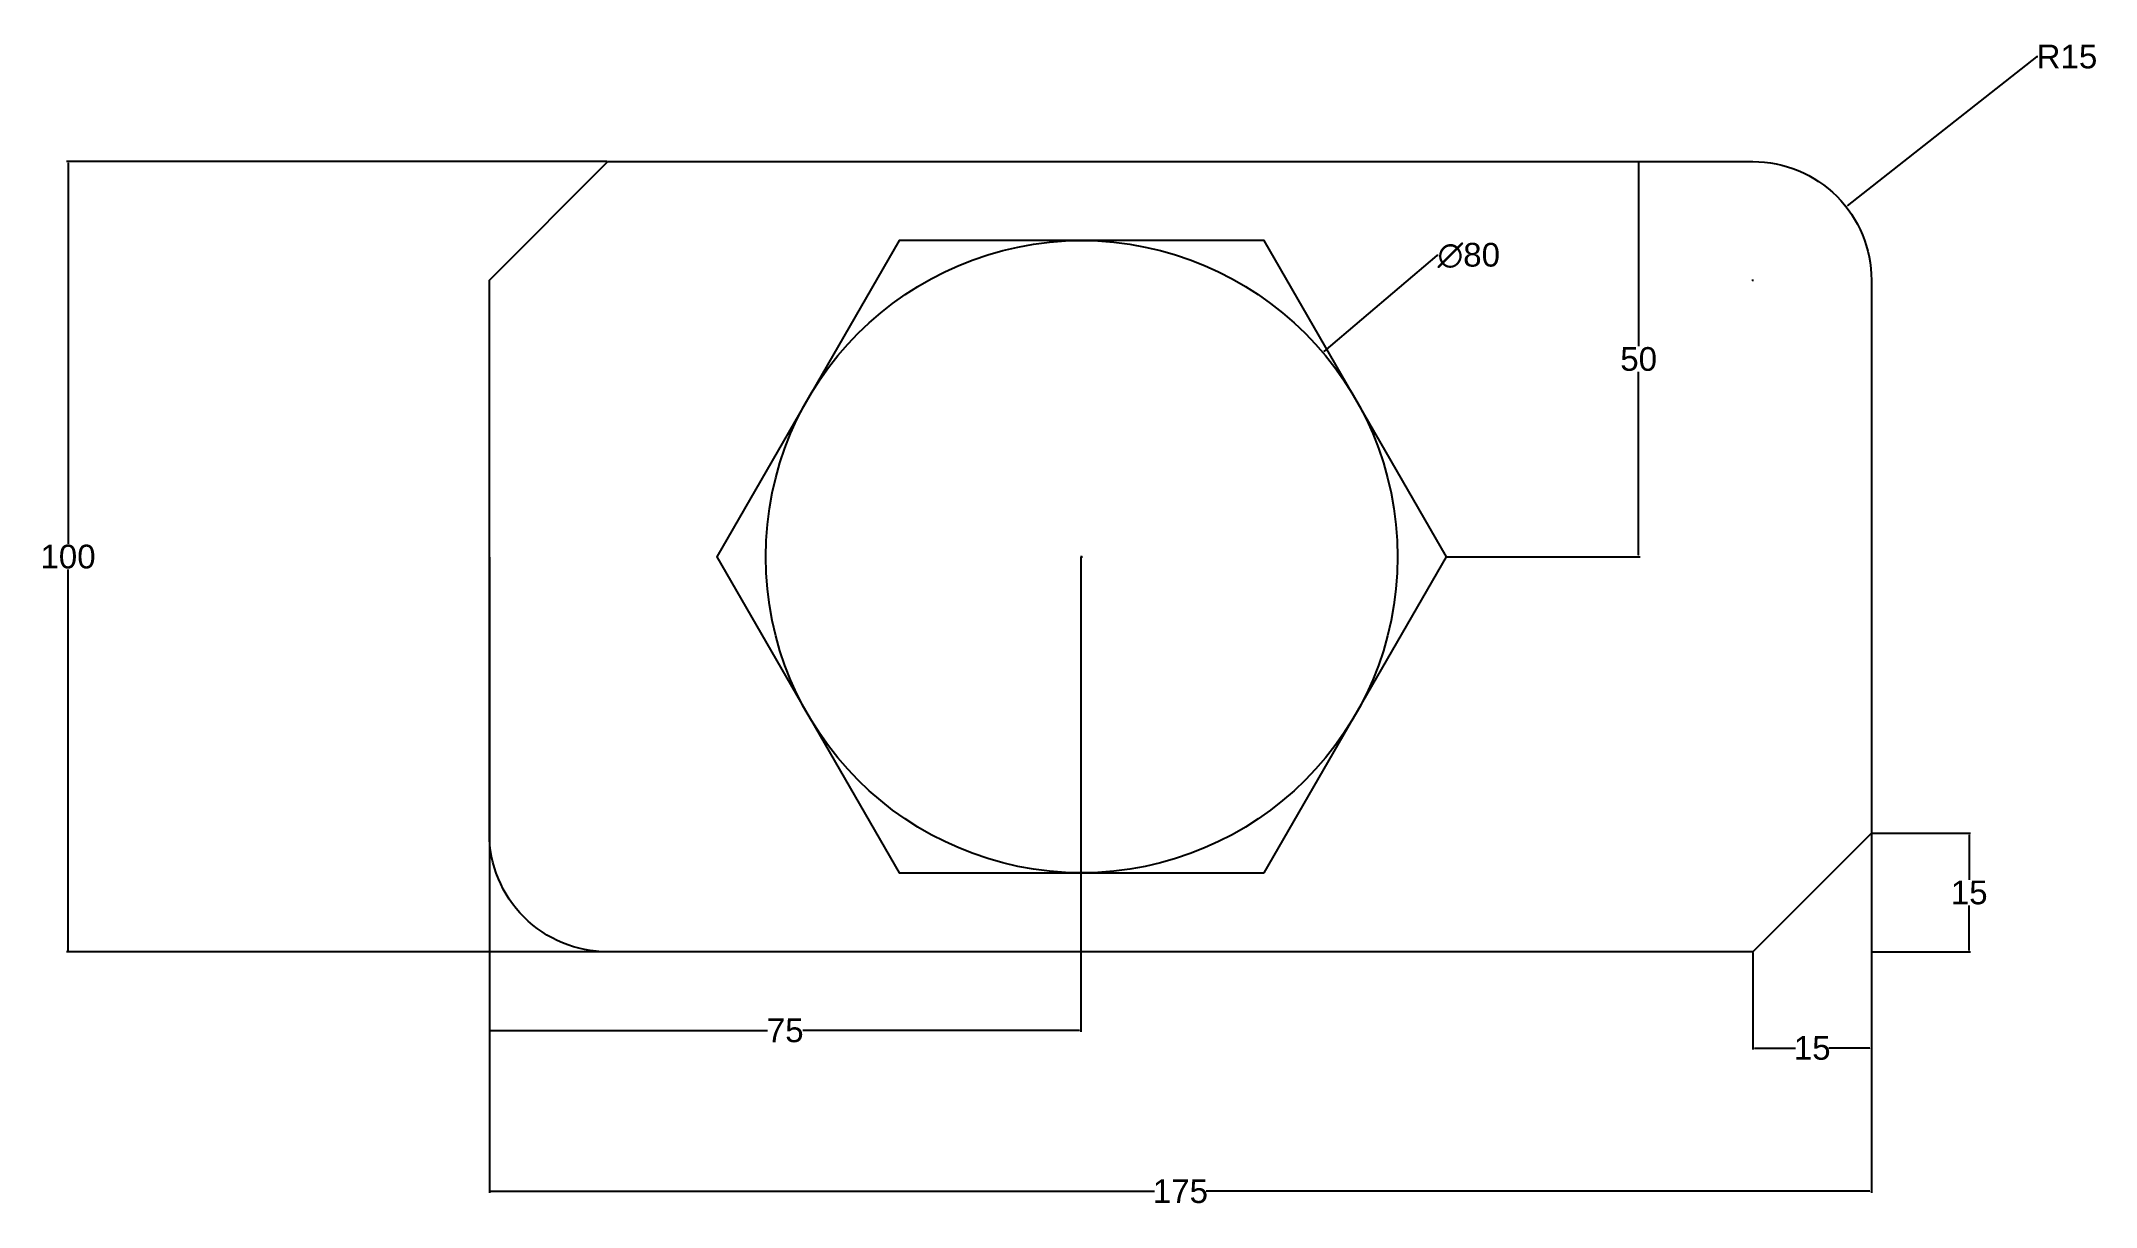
# Model space of a CAD drawing. Header units: centimetres. Extents: x -57 to 203, y -124 to 23.
import ezdxf

# ---------------------------------------------------------------- set-up
doc = ezdxf.new("R2010")
doc.units = ezdxf.units.CM
doc.header["$MEASUREMENT"] = 0
doc.layers.get('Defpoints').update_dxf_attribs({"color": 94})
doc.layers.add('Geo', color=7, linetype='Continuous')
doc.styles.get("Standard").update_dxf_attribs({"font": 'arial.ttf'})
doc.dimstyles.get("Standard").update_dxf_attribs({"dimtxt": 3, "dimasz": 0.18, "dimexe": 0.18, "dimexo": 0.0625, "dimgap": 0.09, "dimtad": 0, "dimtih": 1, "dimtoh": 1, "dimdec": 0, "dimzin": 0, "dimdsep": 46, "dimtxsty": 'Standard', "dimcen": 0.09, "dimclrd": 256, "dimadec": 0, "dimazin": 0, "dimtfac": 1, "dimtdec": 0, "dimtofl": 0, "dimtmove": 0, "dimatfit": 3, "dimfxl": 1, "dimtolj": 1, "dimtzin": 0, "dimarcsym": 0})

# ---------------------------------------------------------------- blocks, each defined once
blk = doc.blocks.new('*D3')
at = {"layer": 'Defpoints', "color": 0, "lineweight": -2, "transparency": 16777216}
for p, q in [((14.48, 8.12), (-53.99, 8.12)), ((14.48, -91.88), (-53.99, -91.88))]:
    blk.add_line(p, q, dxfattribs=at)
at = {"layer": 'Defpoints', "lineweight": -2, "transparency": 16777216}
for p, q in [((-53.81, 7.94), (-53.81, -40.26)), ((-53.81, -91.7), (-53.81, -43.5))]:
    blk.add_line(p, q, dxfattribs=at)
at = {"layer": 'Defpoints', "color": 0, "transparency": 16777216}
for p in [(14.54, 8.12), (-53.81, -91.88), (14.54, -91.88)]:
    blk.add_point(p, dxfattribs=at)
at = {"layer": 'Defpoints', "transparency": 16777216}
for points in [[(-53.84, 7.94), (-53.78, 7.94), (-53.81, 8.12)], [(-53.84, -91.7), (-53.78, -91.7), (-53.81, -91.88)]]:
    blk.add_solid(points, dxfattribs=at)
at = {"layer": 'Defpoints', "color": 0, "transparency": 16777216, "insert": (-53.81, -41.88), "char_height": 3, "attachment_point": 5}
blk.add_mtext('\\A1;100', dxfattribs=at)
blk = doc.blocks.new('*D4')
at = {"layer": 'Defpoints', "lineweight": -2, "transparency": 16777216}
for p, q in [((119.51, -3.77), (105.2, -15.9)), ((119.69, -3.77), (119.51, -3.77))]:
    blk.add_line(p, q, dxfattribs=at)
at = {"layer": 'Defpoints', "color": 0, "lineweight": -2, "transparency": 16777216}
for p, q in [((74.45, -41.88), (74.63, -41.88)), ((74.54, -41.97), (74.54, -41.79))]:
    blk.add_line(p, q, dxfattribs=at)
at = {"layer": 'Defpoints', "color": 0, "transparency": 16777216}
for p in [(105.06, -16.02), (44.02, -67.74)]:
    blk.add_point(p, dxfattribs=at)
at = {"layer": 'Defpoints', "transparency": 16777216}
blk.add_solid([(105.18, -15.88), (105.22, -15.93), (105.06, -16.02)], dxfattribs=at)
at = {"layer": 'Defpoints', "color": 0, "transparency": 16777216, "insert": (123.56, -3.77), "char_height": 3, "attachment_point": 5}
blk.add_mtext('\\A1;∅80', dxfattribs=at)
blk = doc.blocks.new('*D5')
at = {"layer": 'Defpoints', "color": 0, "lineweight": -2, "transparency": 16777216}
for p, q in [((-0.46, -76.94), (-0.46, -122.36)), ((174.54, -76.94), (174.54, -122.36))]:
    blk.add_line(p, q, dxfattribs=at)
at = {"layer": 'Defpoints', "lineweight": -2, "transparency": 16777216}
for p, q in [((-0.28, -122.18), (83.77, -122.18)), ((174.36, -122.18), (90.32, -122.18))]:
    blk.add_line(p, q, dxfattribs=at)
at = {"layer": 'Defpoints', "color": 0, "transparency": 16777216}
for p in [(-0.46, -76.88), (174.54, -76.88), (174.54, -122.18)]:
    blk.add_point(p, dxfattribs=at)
at = {"layer": 'Defpoints', "transparency": 16777216}
for points in [[(-0.28, -122.15), (-0.28, -122.21), (-0.46, -122.18)], [(174.36, -122.15), (174.36, -122.21), (174.54, -122.18)]]:
    blk.add_solid(points, dxfattribs=at)
at = {"layer": 'Defpoints', "color": 0, "transparency": 16777216, "insert": (87.04, -122.18), "char_height": 3, "attachment_point": 5}
blk.add_mtext('\\A1;175', dxfattribs=at)
blk = doc.blocks.new('*D6')
at = {"layer": 'Defpoints', "color": 0, "lineweight": -2, "transparency": 16777216}
for p, q in [((119.2, 8.12), (145.25, 8.12)), ((120.79, -41.88), (145.25, -41.88))]:
    blk.add_line(p, q, dxfattribs=at)
at = {"layer": 'Defpoints', "lineweight": -2, "transparency": 16777216}
for p, q in [((145.07, 7.94), (145.07, -15.26)), ((145.07, -41.7), (145.07, -18.5))]:
    blk.add_line(p, q, dxfattribs=at)
at = {"layer": 'Defpoints', "color": 0, "transparency": 16777216}
for p in [(119.14, 8.12), (120.73, -41.88), (145.07, -41.88)]:
    blk.add_point(p, dxfattribs=at)
at = {"layer": 'Defpoints', "transparency": 16777216}
for points in [[(145.04, 7.94), (145.1, 7.94), (145.07, 8.12)], [(145.04, -41.7), (145.1, -41.7), (145.07, -41.88)]]:
    blk.add_solid(points, dxfattribs=at)
at = {"layer": 'Defpoints', "color": 0, "transparency": 16777216, "insert": (145.07, -16.88), "char_height": 3, "attachment_point": 5}
blk.add_mtext('\\A1;50', dxfattribs=at)
blk = doc.blocks.new('*D7')
at = {"layer": 'Defpoints', "color": 0, "lineweight": -2, "transparency": 16777216}
for p, q in [((-0.46, -41.94), (-0.46, -102.01)), ((74.45, -41.94), (74.45, -102.01))]:
    blk.add_line(p, q, dxfattribs=at)
at = {"layer": 'Defpoints', "lineweight": -2, "transparency": 16777216}
for p, q in [((-0.28, -101.83), (34.76, -101.83)), ((74.27, -101.83), (39.23, -101.83))]:
    blk.add_line(p, q, dxfattribs=at)
at = {"layer": 'Defpoints', "color": 0, "transparency": 16777216}
for p in [(-0.46, -41.88), (74.45, -41.88), (74.45, -101.83)]:
    blk.add_point(p, dxfattribs=at)
at = {"layer": 'Defpoints', "transparency": 16777216}
for points in [[(-0.28, -101.8), (-0.28, -101.86), (-0.46, -101.83)], [(74.27, -101.8), (74.27, -101.86), (74.45, -101.83)]]:
    blk.add_solid(points, dxfattribs=at)
at = {"layer": 'Defpoints', "color": 0, "transparency": 16777216, "insert": (37, -101.83), "char_height": 3, "attachment_point": 5}
blk.add_mtext('\\A1;75', dxfattribs=at)
blk = doc.blocks.new('*D8')
at = {"layer": 'Defpoints', "lineweight": -2, "transparency": 16777216}
for p, q in [((195.43, 21.39), (171.47, 2.51)), ((195.61, 21.39), (195.43, 21.39))]:
    blk.add_line(p, q, dxfattribs=at)
at = {"layer": 'Defpoints', "color": 0, "lineweight": -2, "transparency": 16777216}
for p, q in [((159.45, -6.88), (159.63, -6.88)), ((159.54, -6.97), (159.54, -6.79))]:
    blk.add_line(p, q, dxfattribs=at)
at = {"layer": 'Defpoints', "color": 0, "transparency": 16777216}
for p in [(171.33, 2.4), (159.54, -6.88)]:
    blk.add_point(p, dxfattribs=at)
at = {"layer": 'Defpoints', "transparency": 16777216}
blk.add_solid([(171.45, 2.54), (171.49, 2.49), (171.33, 2.4)], dxfattribs=at)
at = {"layer": 'Defpoints', "color": 0, "transparency": 16777216, "insert": (199.3, 21.39), "char_height": 3, "attachment_point": 5}
blk.add_mtext('\\A1;R15', dxfattribs=at)
blk = doc.blocks.new('*D9')
at = {"layer": 'Defpoints', "color": 0, "lineweight": -2, "transparency": 16777216}
for p, q in [((159.54, -91.94), (159.54, -104.23)), ((174.54, -91.94), (174.54, -104.23))]:
    blk.add_line(p, q, dxfattribs=at)
at = {"layer": 'Defpoints', "lineweight": -2, "transparency": 16777216}
for p, q in [((159.72, -104.05), (164.93, -104.05)), ((174.36, -104.05), (169.15, -104.05))]:
    blk.add_line(p, q, dxfattribs=at)
at = {"layer": 'Defpoints', "color": 0, "transparency": 16777216}
for p in [(159.54, -91.88), (174.54, -91.88), (174.54, -104.05)]:
    blk.add_point(p, dxfattribs=at)
at = {"layer": 'Defpoints', "transparency": 16777216}
for points in [[(159.72, -104.02), (159.72, -104.08), (159.54, -104.05)], [(174.36, -104.02), (174.36, -104.08), (174.54, -104.05)]]:
    blk.add_solid(points, dxfattribs=at)
at = {"layer": 'Defpoints', "color": 0, "transparency": 16777216, "insert": (167.04, -104.05), "char_height": 3, "attachment_point": 5}
blk.add_mtext('\\A1;15', dxfattribs=at)
blk = doc.blocks.new('*D10')
at = {"layer": 'Defpoints', "color": 0, "lineweight": -2, "transparency": 16777216}
for p, q in [((174.6, -76.88), (187.1, -76.88)), ((174.6, -91.88), (187.1, -91.88))]:
    blk.add_line(p, q, dxfattribs=at)
at = {"layer": 'Defpoints', "lineweight": -2, "transparency": 16777216}
for p, q in [((186.92, -77.06), (186.92, -82.76)), ((186.92, -91.7), (186.92, -86))]:
    blk.add_line(p, q, dxfattribs=at)
at = {"layer": 'Defpoints', "color": 0, "transparency": 16777216}
for p in [(174.54, -76.88), (174.54, -91.88), (186.92, -91.88)]:
    blk.add_point(p, dxfattribs=at)
at = {"layer": 'Defpoints', "transparency": 16777216}
for points in [[(186.89, -77.06), (186.95, -77.06), (186.92, -76.88)], [(186.89, -91.7), (186.95, -91.7), (186.92, -91.88)]]:
    blk.add_solid(points, dxfattribs=at)
at = {"layer": 'Defpoints', "color": 0, "transparency": 16777216, "insert": (186.92, -84.38), "char_height": 3, "attachment_point": 5}
blk.add_mtext('\\A1;15', dxfattribs=at)

msp = doc.modelspace()

# ---------------------------------------------------------------- linework, layer by layer
msp.add_line((74.54, -41.88), (74.54, -41.88))
at = {"layer": 'Geo'}
msp.add_lwpolyline([(14.54, 8.12), (159.54, 8.12, -0.414214), (174.54, -6.88), (174.54, -76.88), (159.54, -91.88), (14.54, -91.88, -0.414214), (-0.46, -76.88), (-0.46, -6.88)], format="xyb", close=True, dxfattribs=at)
msp.add_lwpolyline([(97.64, -81.88), (120.73, -41.88), (97.64, -1.88), (51.45, -1.88), (28.35, -41.88), (51.45, -81.88)], close=True, dxfattribs=at)
msp.add_circle((74.54, -41.88), 40, dxfattribs=at)

# ---------------------------------------------------------------- dimensions: what is measured, and where the dimension line sits
at = {"layer": 'Defpoints'}
dim = msp.add_radius_dim(center=(159.54, -6.88), mpoint=(171.33, 2.4), dimstyle='Standard', dxfattribs=at)
dim.commit()
dim.dimension.update_dxf_attribs({"geometry": '*D8', "text_midpoint": (199.3, 21.39), "dimtype": 164})
for base, p1, p2, picture, middle in [((-53.81, -91.88), (14.54, 8.12), (14.54, -91.88), '*D3', (-53.81, -41.88)), ((145.07, -41.88), (119.14, 8.12), (120.73, -41.88), '*D6', (145.07, -16.88)), ((186.92, -91.88), (174.54, -76.88), (174.54, -91.88), '*D10', (186.92, -84.38))]:
    dim = msp.add_linear_dim(base=base, p1=p1, p2=p2, angle=90, dimstyle='Standard', dxfattribs=at)
    dim.commit()
    dim.dimension.update_dxf_attribs({"geometry": picture, "text_midpoint": middle})
dim = msp.add_diameter_dim_2p(p1=(44.02, -67.74), p2=(105.06, -16.02), dimstyle='Standard', dxfattribs=at)
dim.commit()
dim.dimension.update_dxf_attribs({"geometry": '*D4', "text_midpoint": (123.56, -3.77), "dimtype": 163})
for base, p1, p2, picture, middle in [((74.45, -101.83), (-0.46, -41.88), (74.45, -41.88), '*D7', (37, -101.83)), ((174.54, -122.18), (-0.46, -76.88), (174.54, -76.88), '*D5', (87.04, -122.18)), ((174.54, -104.05), (159.54, -91.88), (174.54, -91.88), '*D9', (167.04, -104.05))]:
    dim = msp.add_linear_dim(base=base, p1=p1, p2=p2, dimstyle='Standard', dxfattribs=at)
    dim.commit()
    dim.dimension.update_dxf_attribs({"geometry": picture, "text_midpoint": middle})

doc.saveas('drawing.dxf')
